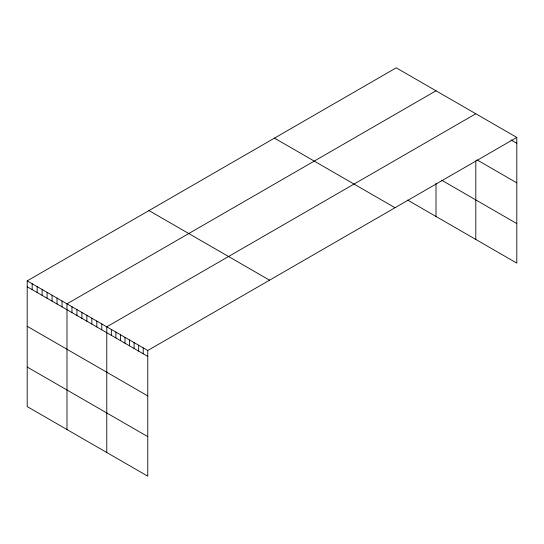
<?xml version="1.0" encoding="UTF-8"?>
<svg xmlns="http://www.w3.org/2000/svg" width="544" height="544" viewBox="0 0 544 544"><rect width="100%" height="100%" fill="white"/><g stroke="black" fill="none" stroke-linecap="round" stroke-linejoin="round"><path stroke-width="0.82" d="M516.8 137.428L147.771 350.492L147.771 476.177L27.2 406.572L27.2 280.881L396.229 67.823L516.8 137.428L516.8 263.119L407.599 200.076M436.016 90.794L66.987 303.851L66.987 429.542M475.81 113.764L106.774 326.822L106.774 452.513M510.945 139.93L516.8 143.317M477.108 159.936L516.8 182.852M441.701 180.227L516.8 223.584M274.448 138.128L395.019 207.74M148.981 210.569L269.552 280.18M27.2 280.881L147.771 350.492M27.2 286.763L147.771 356.374M27.2 326.298L147.771 395.91M27.2 367.03L147.771 436.642M475.81 160.847L475.81 239.455M436.016 183.403L436.016 216.485M143.215 347.861L143.215 353.743M138.659 345.229L138.659 351.111M134.103 342.598L134.103 348.486M129.547 339.973L129.547 345.855M124.998 337.341L124.998 343.223M120.442 334.71L120.442 340.592M115.886 332.078L115.886 337.967M111.33 329.453L111.33 335.335M101.803 323.952L101.803 329.834M96.825 321.082L96.825 326.964M91.854 318.206L91.854 324.088M86.884 315.336L86.884 321.218M81.906 312.467L81.906 318.349M76.935 309.59L76.935 315.479M71.964 306.721L71.964 312.603M62.016 300.982L62.016 306.864M57.038 298.105L57.038 303.994M52.068 295.236L52.068 301.118M47.097 292.366L47.097 298.248M42.119 289.496L42.119 295.378M37.148 286.62L37.148 292.509M32.171 283.75L32.171 289.632"/></g></svg>
